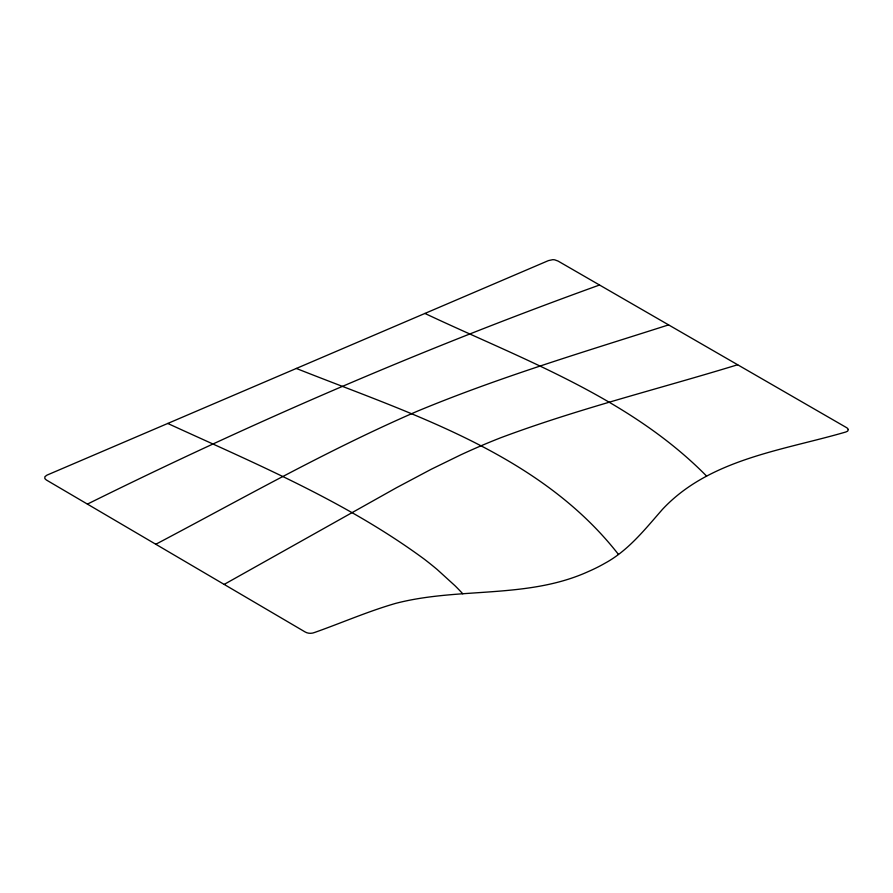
<?xml version="1.0" encoding="UTF-8"?>
<svg xmlns="http://www.w3.org/2000/svg" width="893" height="893" viewBox="0 0 893 893"><rect width="100%" height="100%" fill="white"/><g stroke="black" fill="none" stroke-linecap="round" stroke-linejoin="round"><path stroke-width="1.34" d="M224.165 584.413L396.615 487.645L431.23 469.26L461.011 454.727A697.935 457.863 -52.1 0 1 500.794 437.726C578.217 408.748 658.677 388.946 737.64 364.757M155.795 544.261C242.237 498.674 327.374 450.15 417.154 411.293C499.042 377.226 584.189 351.875 668.589 324.885M87.414 504.099C253.958 421.641 424.688 348.024 599.538 285.012M296.342 368.452C411.003 414.062 539.517 453.264 618.458 554.43M424.923 313.443C522.55 359.444 629.275 397.586 706.542 476.036M167.761 423.461C255.487 463.69 345.77 501.419 423.963 558.918A304.602 175.865 60 0 1 437.213 569.533L454.995 585.719A174.448 100.719 60 0 1 462.786 593.789M848.35 429.477L847.647 431.14L845.805 432C782.938 450.385 709.511 458.957 662.461 509.367C645.103 529.136 628.415 550.546 604.84 563.304A157.056 90.673 0 0 1 588.721 571.386C527.841 599.236 459.035 586.868 395.655 603.378C368.083 611.325 341.729 622.879 314.704 632.434C311.635 633.717 307.895 633.65 305.026 631.898L46.347 479.988L44.851 478.615L44.896 476.706L46.916 475.154L548.414 260.611L552.633 259.696A7.222 4.164 0 0 1 554.787 259.863L558.058 261.069L847.089 427.937L848.35 429.477"/></g></svg>
